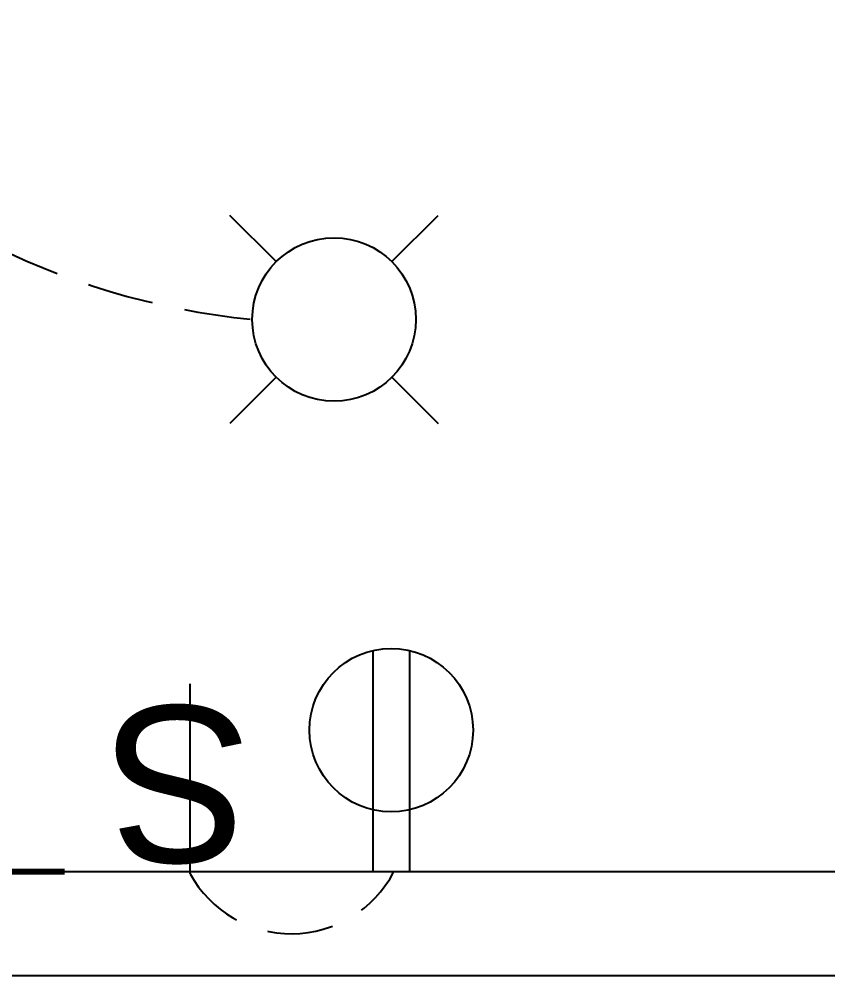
# Model space of a CAD drawing. Header units: feet. Extents: x 15180 to 17114, y 6067 to 8094.
# Drawn here: x 16295.3 to 16372.8, y 6120.1 to 6211.8 of the extents above; entities that cross this region are included whole.
import ezdxf

# ---------------------------------------------------------------- set-up
doc = ezdxf.new("R2010")
doc.units = ezdxf.units.FT
doc.linetypes.add('HIDDEN', pattern=[9.525, 6.35, -3.175])
for name, color, linetype in [('Electrical', 50, 'Continuous'), ('Electrical Hidden', 120, 'HIDDEN'), ('Switches', 90, 'Continuous')]:
    doc.layers.add(name, color=color, linetype=linetype)
doc.layers.add('Windows', color=142, linetype='Continuous', lineweight=80)
doc.styles.get("Standard").update_dxf_attribs({"font": 'arial.ttf'})

# ---------------------------------------------------------------- blocks, each defined once
blk = doc.blocks.new('*U140')
at = {"layer": 'Electrical'}
blk.add_line((-2.216, -2.216), (2.216, 2.216), dxfattribs=at)
blk = doc.blocks.new('*U141')
at = {"layer": 'Electrical', "color": 0, "linetype": 'ByBlock', "lineweight": -2, "transparency": 16777216}
for p, rotation in [((12970.18, 6151.556), 90.00000000000001), ((12970.18, 6136.04), 180), ((12985.695, 6136.04), 270)]:
    blk.add_blockref('*U140', p, dxfattribs=dict(at, rotation=rotation))
blk.add_blockref('*U140', (12985.695, 6151.556), dxfattribs=at)

msp = doc.modelspace()

# ---------------------------------------------------------------- linework, layer by layer
for p, q in [((16299.634, 6130.084), (16449.055, 6130.084)), ((16322.82, 6120.084), (16008.862, 6120.084)), ((16641.642, 6120.084), (16322.82, 6120.084))]:
    msp.add_line(p, q)
at = {"layer": 'Electrical', "color": 3}
msp.add_line((16311.683, 6129.876), (16311.683, 6148.077), dxfattribs=at)
at = {"layer": 'Electrical'}
msp.add_circle((16325.477, 6183.012), 7.837, dxfattribs=at)
at = {"layer": 'Electrical Hidden'}
for centre, radius, start, end in [((16324.885, 6255.317), 72.667, 93.89774, 264.27778), ((16321.395, 6135.193), 11.072, 208.70022, 332.13358)]:
    msp.add_arc(centre, radius, start, end, dxfattribs=at)
at = {"layer": 'Switches'}
for p, q in [((16329.196, 6151.277), (16329.196, 6130.018)), ((16332.713, 6151.278), (16332.713, 6130.018))]:
    msp.add_line(p, q, dxfattribs=at)
msp.add_circle((16330.957, 6143.64), 7.837, dxfattribs=at)
at = {"layer": 'Windows'}
msp.add_line((16132.121, 6130.084), (16299.634, 6130.084), dxfattribs=at)

# ---------------------------------------------------------------- block references
at = {"layer": 'Electrical'}
msp.add_blockref('*U141', (3347.539, 39.214), dxfattribs=at)

# ---------------------------------------------------------------- texts
at = {"layer": 'Electrical', "color": 3, "insert": (16317.569, 6130.973), "char_height": 15, "attachment_point": 1, "rotation": 180}
msp.add_mtext_dynamic_manual_height_columns('S', width=32.74745, gutter_width=12.5, heights=[0], dxfattribs=at)

doc.saveas('drawing.dxf')
